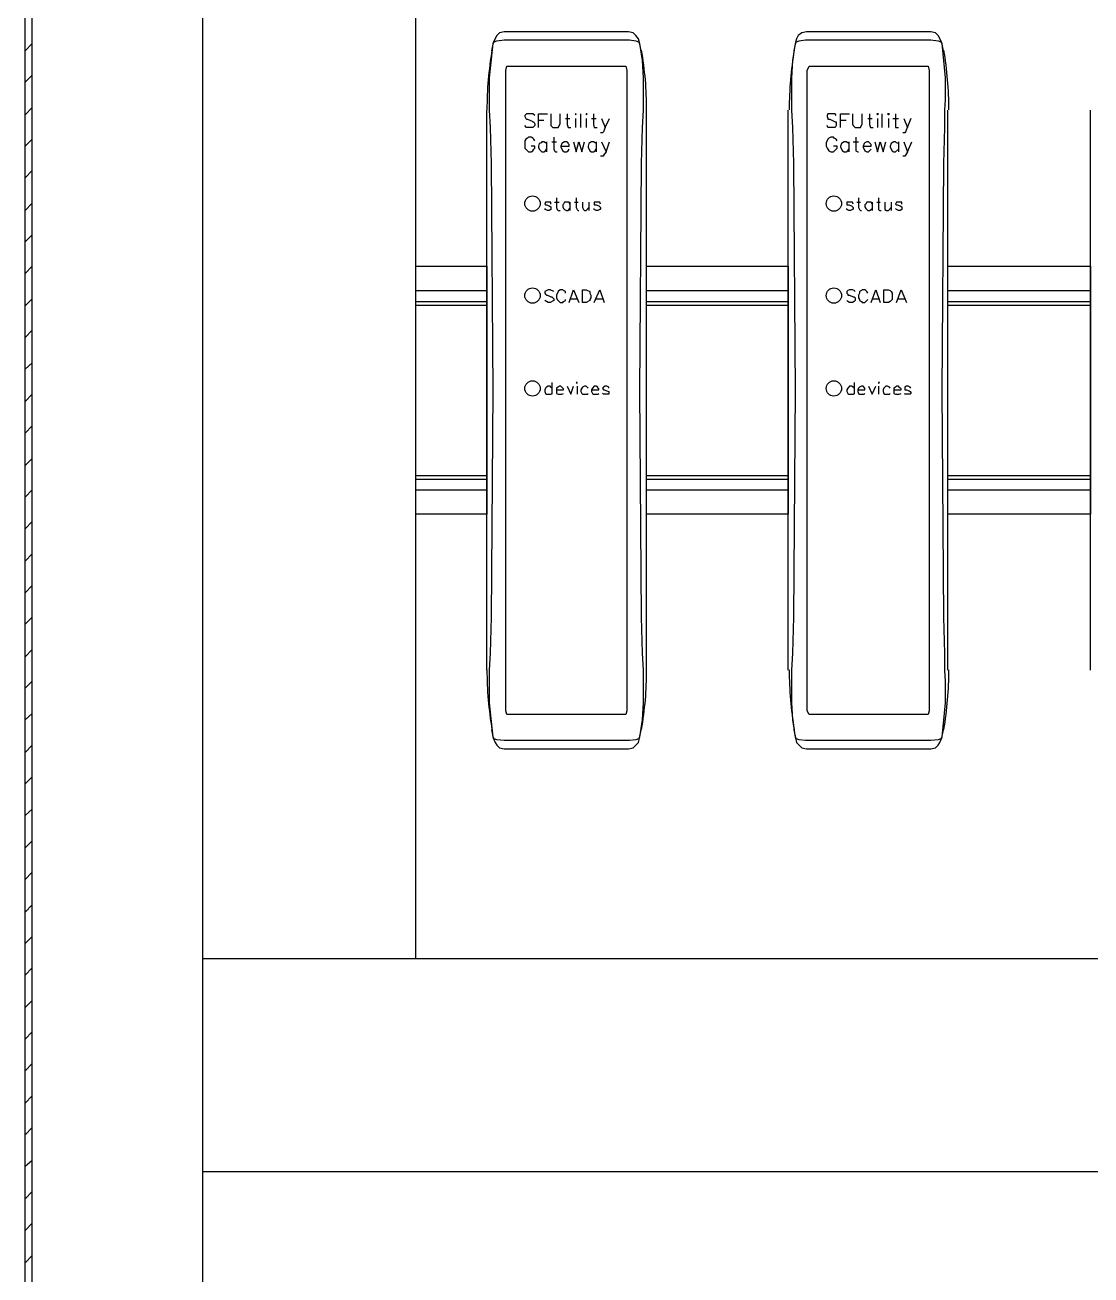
# Model space of a CAD drawing. Header units: feet. Extents: x -159 to 1687, y -48 to 1556.
# Drawn here: x 543.541 to 544.033, y 1043.453 to 1044.03 of the extents above; entities that cross this region are included whole.
import ezdxf

# ---------------------------------------------------------------- set-up
doc = ezdxf.new("R2010")
doc.units = ezdxf.units.FT
doc.header["$MEASUREMENT"] = 0
for name, color, linetype in [('PDF_0', 7, 'Continuous'), ('PDF_Carril', 7, 'Continuous'), ('PDF_Cuadro', 7, 'Continuous')]:
    doc.layers.add(name, color=color, linetype=linetype)
doc.layers.add('PDF_Placa', color=7, linetype='Continuous', true_color=0xb9b9b9)

msp = doc.modelspace()

# ---------------------------------------------------------------- linework, layer by layer
at = {"layer": 'PDF_0', "lineweight": 25}
msp.add_line((545.09893, 1043.59856), (543.62261, 1043.59856), dxfattribs=at)
for points in [[(543.62261, 1044.94404), (545.09893, 1044.94404), (545.09893, 1043.50022), (543.62261, 1043.50022)], [(543.96555, 1043.99566), (543.96513, 1043.99066), (543.96513, 1043.98274), (543.96471, 1043.96607), (543.96388, 1043.86107), (543.96471, 1043.75648), (543.96513, 1043.73981), (543.96513, 1043.7319), (543.96555, 1043.72689), (543.96555, 1043.71689), (543.96388, 1043.70106), (543.96346, 1043.70023), (543.96221, 1043.69981), (543.95888, 1043.69939), (543.90096, 1043.69939), (543.89804, 1043.69981), (543.89679, 1043.70023), (543.89638, 1043.70106), (543.89513, 1043.70898), (543.89471, 1043.71689), (543.89471, 1043.7319), (543.89513, 1043.73981), (543.89554, 1043.75648), (543.89638, 1043.86107), (543.89554, 1043.96607), (543.89513, 1043.98274), (543.89471, 1043.99066), (543.89471, 1044.00566), (543.89513, 1044.01357), (543.89638, 1044.02149), (543.89679, 1044.02233), (543.89804, 1044.02274), (543.90096, 1044.02316), (543.95888, 1044.02316), (543.96221, 1044.02274), (543.96346, 1044.02233), (543.96388, 1044.02149), (543.96555, 1044.00566)], [(543.7947, 1043.98899), (543.7947, 1043.98857), (543.79512, 1043.98899)], [(543.7997, 1043.98899), (543.7997, 1043.98857), (543.80012, 1043.98899)], [(543.93388, 1043.98899), (543.93429, 1043.98857), (543.93471, 1043.98899)], [(543.93888, 1043.98899), (543.93929, 1043.98857), (543.93971, 1043.98899)], [(543.79804, 1043.9019), (543.79804, 1043.90774), (543.7997, 1043.90774), (543.80137, 1043.9069), (543.80137, 1043.90607), (543.80179, 1043.90524), (543.80179, 1043.90399), (543.80137, 1043.90315), (543.80137, 1043.90274), (543.7997, 1043.9019)], [(543.93721, 1043.9019), (543.93721, 1043.90774), (543.93929, 1043.90774), (543.94013, 1043.90732), (543.94054, 1043.9069), (543.94096, 1043.90607), (543.94096, 1043.90315), (543.94013, 1043.90232), (543.93929, 1043.9019)], [(543.79512, 1043.86482), (543.79554, 1043.8644), (543.79554, 1043.86482)], [(543.93471, 1043.86482), (543.93471, 1043.8644), (543.93513, 1043.86482)]]:
    msp.add_lwpolyline(points, close=True, dxfattribs=at)
for points in [[(543.72095, 1043.59856), (543.72095, 1044.8457)], [(543.81929, 1044.02691), (543.76179, 1044.02691), (543.7597, 1044.02649), (543.75845, 1044.02524), (543.75679, 1044.02191), (543.75595, 1044.01816)], [(543.82512, 1044.01816), (543.82429, 1044.02191), (543.82387, 1044.02358), (543.82262, 1044.02524), (543.82137, 1044.02649), (543.81929, 1044.02691)], [(543.95888, 1044.02691), (543.90138, 1044.02691), (543.89929, 1044.02649), (543.89763, 1044.02524), (543.89679, 1044.02358), (543.89638, 1044.02191), (543.89554, 1044.01816)], [(543.96471, 1044.01816), (543.96388, 1044.02191), (543.96221, 1044.02524), (543.96096, 1044.02649), (543.95888, 1044.02691)], [(543.82596, 1044.00566), (543.82596, 1043.99066), (543.82554, 1043.98274), (543.82512, 1043.96607), (543.82429, 1043.86107), (543.82512, 1043.75648), (543.82554, 1043.73981), (543.82596, 1043.7319), (543.82596, 1043.71689), (543.82554, 1043.70898), (543.82429, 1043.70106), (543.82387, 1043.70023), (543.82262, 1043.69981), (543.81971, 1043.69939), (543.76179, 1043.69939), (543.75845, 1043.69981), (543.7572, 1043.70023), (543.75679, 1043.70106), (543.75512, 1043.71689), (543.75512, 1043.7319), (543.75554, 1043.73981), (543.75595, 1043.75648), (543.75679, 1043.86107), (543.75595, 1043.96607), (543.75554, 1043.98274), (543.75512, 1043.99066), (543.75512, 1044.00566), (543.75679, 1044.02149), (543.7572, 1044.02233), (543.75845, 1044.02274), (543.76179, 1044.02316), (543.81971, 1044.02316), (543.82262, 1044.02274), (543.82387, 1044.02233), (543.82429, 1044.02149), (543.82554, 1044.01357), (543.82596, 1044.00566)], [(543.81846, 1044.00899), (543.81846, 1043.71314), (543.81804, 1043.71148), (543.76304, 1043.71148), (543.76262, 1043.71314), (543.76262, 1044.00899), (543.76304, 1044.01107), (543.81804, 1044.01107), (543.81846, 1044.00899)], [(543.95805, 1044.00899), (543.95805, 1043.71314), (543.95763, 1043.71148), (543.90263, 1043.71148), (543.90179, 1043.71314), (543.90179, 1044.00899), (543.90263, 1044.01107), (543.95763, 1044.01107), (543.95805, 1044.00899)], [(543.75387, 1043.7319), (543.75387, 1043.99066)], [(543.82762, 1043.7319), (543.82762, 1043.99066)], [(543.89304, 1043.7319), (543.89304, 1043.99066)], [(543.9668, 1043.7319), (543.9668, 1043.99066)], [(544.03263, 1043.7319), (544.03263, 1043.99066)], [(543.77595, 1043.98816), (543.77512, 1043.98899), (543.7722, 1043.98899), (543.77137, 1043.98816), (543.77137, 1043.98774), (543.77179, 1043.98691), (543.7722, 1043.98649), (543.77262, 1043.98649), (543.7747, 1043.98566), (543.77512, 1043.98524), (543.77554, 1043.98524), (543.77595, 1043.98441), (543.77595, 1043.98357), (543.77512, 1043.98274), (543.7722, 1043.98274), (543.77137, 1043.98357)], [(543.77762, 1043.98274), (543.77762, 1043.98899), (543.78179, 1043.98899)], [(543.77762, 1043.98607), (543.78012, 1043.98607)], [(543.78345, 1043.98899), (543.78345, 1043.98357), (543.78429, 1043.98274), (543.78679, 1043.98274), (543.78762, 1043.98441), (543.78762, 1043.98899)], [(543.79012, 1043.98691), (543.7922, 1043.98691)], [(543.79095, 1043.98899), (543.79095, 1043.98399), (543.79137, 1043.98274), (543.79262, 1043.98274)], [(543.7947, 1043.98691), (543.7947, 1043.98274)], [(543.7972, 1043.98274), (543.7972, 1043.98899)], [(543.7997, 1043.98691), (543.7997, 1043.98274)], [(543.8022, 1043.98691), (543.80429, 1043.98691)], [(543.80304, 1043.98899), (543.80304, 1043.98399), (543.80345, 1043.98274), (543.8047, 1043.98274)], [(543.80679, 1043.98691), (543.80845, 1043.98274), (543.81054, 1043.98691)], [(543.91513, 1043.98816), (543.91471, 1043.98899), (543.91138, 1043.98899), (543.91096, 1043.98816), (543.91096, 1043.98774), (543.91138, 1043.98691), (543.91138, 1043.98649), (543.91221, 1043.98649), (543.91471, 1043.98524), (543.91513, 1043.98524), (543.91513, 1043.98357), (543.91471, 1043.98274), (543.91138, 1043.98274), (543.91096, 1043.98357)], [(543.91721, 1043.98274), (543.91721, 1043.98899), (543.92138, 1043.98899)], [(543.91721, 1043.98607), (543.91971, 1043.98607)], [(543.92263, 1043.98899), (543.92263, 1043.98441), (543.92304, 1043.98357), (543.92388, 1043.98274), (543.92638, 1043.98274), (543.92721, 1043.98441), (543.92721, 1043.98899)], [(543.92971, 1043.98691), (543.93179, 1043.98691)], [(543.93054, 1043.98899), (543.93054, 1043.98399), (543.93096, 1043.98274), (543.93221, 1043.98274)], [(543.93429, 1043.98691), (543.93429, 1043.98274)], [(543.93638, 1043.98274), (543.93638, 1043.98899)], [(543.93929, 1043.98691), (543.93929, 1043.98274)], [(543.94138, 1043.98691), (543.94388, 1043.98691)], [(543.94263, 1043.98899), (543.94263, 1043.98274), (543.94388, 1043.98274)], [(543.94971, 1043.98691), (543.94721, 1043.98066), (543.94679, 1043.98024), (543.94596, 1043.98024)], [(543.94638, 1043.98691), (543.94804, 1043.98274)], [(543.80845, 1043.98274), (543.80762, 1043.98066), (543.8072, 1043.98024), (543.80637, 1043.98024)], [(543.77595, 1043.97649), (543.77554, 1043.97732), (543.77512, 1043.97774), (543.77429, 1043.97816), (543.77304, 1043.97816), (543.77262, 1043.97774), (543.77179, 1043.97732), (543.77137, 1043.97649), (543.77137, 1043.97316), (543.77262, 1043.97191), (543.77304, 1043.97149), (543.77429, 1043.97149), (543.77512, 1043.97191), (543.77554, 1043.97274), (543.77595, 1043.97316), (543.77595, 1043.97399), (543.77429, 1043.97399)], [(543.78137, 1043.97524), (543.78095, 1043.97566), (543.78012, 1043.97607), (543.77929, 1043.97607), (543.77887, 1043.97566), (543.77804, 1043.97524), (543.77762, 1043.97399), (543.77762, 1043.97357), (543.77804, 1043.97274), (543.77929, 1043.97149), (543.78012, 1043.97149), (543.78095, 1043.97191), (543.78137, 1043.97274)], [(543.78137, 1043.97607), (543.78137, 1043.97149)], [(543.78387, 1043.97607), (543.78595, 1043.97607)], [(543.7847, 1043.97816), (543.7847, 1043.97274), (543.78512, 1043.97191), (543.78554, 1043.97149), (543.78637, 1043.97149)], [(543.78804, 1043.97399), (543.79179, 1043.97399), (543.79179, 1043.97482), (543.79137, 1043.97524), (543.79137, 1043.97566), (543.79054, 1043.97607), (543.7897, 1043.97607), (543.78887, 1043.97566), (543.78845, 1043.97524), (543.78804, 1043.97399), (543.78804, 1043.97357), (543.78887, 1043.97191), (543.7897, 1043.97149), (543.79054, 1043.97149), (543.79137, 1043.97191), (543.79179, 1043.97274)], [(543.79387, 1043.97607), (543.79512, 1043.97149), (543.79637, 1043.97607), (543.79762, 1043.97149), (543.79887, 1043.97607)], [(543.80429, 1043.97524), (543.80387, 1043.97566), (543.80304, 1043.97607), (543.8022, 1043.97607), (543.80137, 1043.97566), (543.80095, 1043.97524), (543.80054, 1043.97399), (543.80054, 1043.97357), (543.80137, 1043.97191), (543.8022, 1043.97149), (543.80304, 1043.97149), (543.80387, 1043.97191), (543.80429, 1043.97274)], [(543.80429, 1043.97607), (543.80429, 1043.97149)], [(543.80679, 1043.97607), (543.80887, 1043.97149), (543.81054, 1043.97607)], [(543.91554, 1043.97649), (543.91513, 1043.97732), (543.91429, 1043.97774), (543.91388, 1043.97816), (543.91263, 1043.97816), (543.91179, 1043.97774), (543.91138, 1043.97732), (543.91054, 1043.97566), (543.91054, 1043.97399), (543.91096, 1043.97316), (543.91138, 1043.97274), (543.91179, 1043.97191), (543.91263, 1043.97149), (543.91388, 1043.97149), (543.91554, 1043.97316), (543.91554, 1043.97399), (543.91388, 1043.97399)], [(543.92096, 1043.97524), (543.92054, 1043.97566), (543.91971, 1043.97607), (543.91888, 1043.97607), (543.91804, 1043.97566), (543.91763, 1043.97524), (543.91721, 1043.97399), (543.91721, 1043.97357), (543.91804, 1043.97191), (543.91888, 1043.97149), (543.91971, 1043.97149), (543.92054, 1043.97191), (543.92096, 1043.97274)], [(543.92096, 1043.97607), (543.92096, 1043.97149)], [(543.92304, 1043.97607), (543.92554, 1043.97607)], [(543.92429, 1043.97816), (543.92429, 1043.97191), (543.92513, 1043.97149), (543.92554, 1043.97149)], [(543.92763, 1043.97399), (543.93138, 1043.97399), (543.93138, 1043.97482), (543.93013, 1043.97607), (543.92929, 1043.97607), (543.92846, 1043.97566), (543.92804, 1043.97524), (543.92763, 1043.97399), (543.92763, 1043.97357), (543.92846, 1043.97191), (543.92929, 1043.97149), (543.93013, 1043.97149), (543.93138, 1043.97274)], [(543.93304, 1043.97607), (543.93429, 1043.97149), (543.93554, 1043.97607), (543.93679, 1043.97149), (543.93804, 1043.97607)], [(543.94388, 1043.97524), (543.94304, 1043.97566), (543.94263, 1043.97607), (543.94179, 1043.97607), (543.94096, 1043.97566), (543.94054, 1043.97524), (543.94013, 1043.97399), (543.94013, 1043.97357), (543.94096, 1043.97191), (543.94179, 1043.97149), (543.94263, 1043.97149), (543.94388, 1043.97274)], [(543.94388, 1043.97607), (543.94388, 1043.97149)], [(543.94638, 1043.97607), (543.94804, 1043.97149), (543.95013, 1043.97607)], [(543.80887, 1043.97149), (543.80762, 1043.96982), (543.80762, 1043.96941), (543.80637, 1043.96941)], [(543.94804, 1043.97149), (543.94721, 1043.96982), (543.94679, 1043.96941), (543.94596, 1043.96941)], [(543.78595, 1043.95024), (543.78595, 1043.94566), (543.78637, 1043.94482), (543.78679, 1043.9444), (543.78762, 1043.9444)], [(543.79512, 1043.95024), (543.79512, 1043.94566), (543.79554, 1043.94482), (543.79595, 1043.9444), (543.79637, 1043.9444)], [(543.92554, 1043.95024), (543.92554, 1043.94566), (543.92596, 1043.94482), (543.92638, 1043.9444), (543.92679, 1043.9444)], [(543.93471, 1043.95024), (543.93471, 1043.94482), (543.93513, 1043.9444), (543.93596, 1043.9444)], [(543.78345, 1043.94732), (543.78345, 1043.94816), (543.78095, 1043.94816), (543.78054, 1043.94732), (543.78095, 1043.94691), (543.78137, 1043.94691), (543.78262, 1043.94649), (543.78345, 1043.94607), (543.78345, 1043.94482), (543.78262, 1043.9444), (543.78179, 1043.9444), (543.78095, 1043.94482), (543.78054, 1043.94524)], [(543.78512, 1043.94816), (543.7872, 1043.94816)], [(543.7922, 1043.94732), (543.79179, 1043.94816), (543.7897, 1043.94816), (543.78929, 1043.94732), (543.78887, 1043.94691), (543.78887, 1043.94607), (543.78929, 1043.94524), (543.7897, 1043.94482), (543.79054, 1043.9444), (543.79137, 1043.9444), (543.7922, 1043.94524)], [(543.7922, 1043.94816), (543.7922, 1043.9444)], [(543.79429, 1043.94816), (543.79595, 1043.94816)], [(543.79804, 1043.94816), (543.79804, 1043.94566), (543.79845, 1043.94482), (543.79887, 1043.9444), (543.7997, 1043.9444), (543.80095, 1043.94566)], [(543.80095, 1043.94816), (543.80095, 1043.9444)], [(543.80637, 1043.94732), (543.80595, 1043.94816), (543.80345, 1043.94816), (543.80345, 1043.94691), (543.80429, 1043.94691), (543.80554, 1043.94649), (543.80637, 1043.94566), (543.80637, 1043.94524), (543.80595, 1043.94482), (543.80512, 1043.9444), (543.80429, 1043.9444), (543.80345, 1043.94482), (543.80345, 1043.94524)], [(543.92304, 1043.94732), (543.92263, 1043.94816), (543.92013, 1043.94816), (543.92013, 1043.94691), (543.92096, 1043.94691), (543.92221, 1043.94649), (543.92263, 1043.94607), (543.92304, 1043.94566), (543.92304, 1043.94524), (543.92263, 1043.94482), (543.92179, 1043.9444), (543.92096, 1043.9444), (543.92013, 1043.94482), (543.92013, 1043.94524)], [(543.92471, 1043.94816), (543.92638, 1043.94816)], [(543.93179, 1043.94732), (543.93138, 1043.94816), (543.92929, 1043.94816), (543.92888, 1043.94732), (543.92846, 1043.94691), (543.92846, 1043.94607), (543.92888, 1043.94524), (543.92929, 1043.94482), (543.92971, 1043.9444), (543.93054, 1043.9444), (543.93138, 1043.94482), (543.93179, 1043.94524)], [(543.93179, 1043.94816), (543.93179, 1043.9444)], [(543.93388, 1043.94816), (543.93554, 1043.94816)], [(543.93763, 1043.94816), (543.93763, 1043.94482), (543.93846, 1043.9444), (543.93929, 1043.9444), (543.94054, 1043.94566)], [(543.94054, 1043.94816), (543.94054, 1043.9444)], [(543.94554, 1043.94732), (543.94554, 1043.94816), (543.94304, 1043.94816), (543.94263, 1043.94732), (543.94304, 1043.94691), (543.94346, 1043.94691), (543.94471, 1043.94649), (543.94554, 1043.94607), (543.94554, 1043.94482), (543.94471, 1043.9444), (543.94388, 1043.9444), (543.94304, 1043.94482), (543.94263, 1043.94524)], [(543.7847, 1043.9069), (543.78304, 1043.90774), (543.7822, 1043.90774), (543.78054, 1043.9069), (543.78054, 1043.90607), (543.78095, 1043.90565), (543.78137, 1043.90524), (543.78179, 1043.90524), (543.78345, 1043.9044), (543.78387, 1043.9044), (543.78429, 1043.90399), (543.7847, 1043.90357), (543.7847, 1043.90274), (543.78304, 1043.9019), (543.7822, 1043.9019), (543.78054, 1043.90274)], [(543.79012, 1043.90607), (543.79012, 1043.9069), (543.78929, 1043.90732), (543.78887, 1043.90774), (543.78762, 1043.90774), (543.78679, 1043.9069), (543.78595, 1043.90524), (543.78595, 1043.90399), (543.78637, 1043.90315), (543.78679, 1043.90274), (543.78762, 1043.9019), (543.78887, 1043.9019), (543.78929, 1043.90232), (543.79012, 1043.90274), (543.79012, 1043.90315)], [(543.79179, 1043.9019), (543.79387, 1043.90774), (543.79637, 1043.9019)], [(543.79262, 1043.90357), (543.79554, 1043.90357)], [(543.80345, 1043.9019), (543.80595, 1043.90774), (543.80804, 1043.9019)], [(543.80429, 1043.90357), (543.8072, 1043.90357)], [(543.92388, 1043.9069), (543.92346, 1043.90732), (543.92263, 1043.90774), (543.92138, 1043.90774), (543.92054, 1043.90732), (543.92013, 1043.9069), (543.92013, 1043.90607), (543.92054, 1043.90565), (543.92054, 1043.90524), (543.92138, 1043.90524), (543.92304, 1043.9044), (543.92346, 1043.9044), (543.92388, 1043.90399), (543.92388, 1043.90274), (543.92346, 1043.90232), (543.92263, 1043.9019), (543.92138, 1043.9019), (543.92054, 1043.90232), (543.92013, 1043.90274)], [(543.92971, 1043.90607), (543.92929, 1043.9069), (543.92888, 1043.90732), (543.92846, 1043.90774), (543.92721, 1043.90774), (543.92679, 1043.90732), (543.92596, 1043.9069), (543.92596, 1043.90607), (543.92554, 1043.90524), (543.92554, 1043.90399), (543.92596, 1043.90315), (543.92596, 1043.90274), (543.92679, 1043.90232), (543.92721, 1043.9019), (543.92846, 1043.9019), (543.92971, 1043.90315)], [(543.93138, 1043.9019), (543.93346, 1043.90774), (543.93554, 1043.9019)], [(543.93221, 1043.90357), (543.93471, 1043.90357)], [(543.94304, 1043.9019), (543.94513, 1043.90774), (543.94763, 1043.9019)], [(543.94388, 1043.90357), (543.94679, 1043.90357)], [(543.78387, 1043.86232), (543.78345, 1043.86273), (543.78304, 1043.86315), (543.7822, 1043.86315), (543.78137, 1043.86273), (543.78095, 1043.86232), (543.78054, 1043.86148), (543.78054, 1043.86065), (543.78095, 1043.85982), (543.78137, 1043.8594), (543.78345, 1043.8594), (543.78387, 1043.85982)], [(543.78387, 1043.86482), (543.78387, 1043.8594)], [(543.78595, 1043.86148), (543.78929, 1043.86148), (543.78929, 1043.8619), (543.78887, 1043.86232), (543.78845, 1043.86273), (543.78804, 1043.86315), (543.7872, 1043.86315), (543.78679, 1043.86273), (543.78595, 1043.86232), (543.78595, 1043.85982), (543.78679, 1043.8594), (543.78845, 1043.8594), (543.78929, 1043.85982)], [(543.79095, 1043.86315), (543.79262, 1043.8594), (543.79387, 1043.86315)], [(543.79554, 1043.86315), (543.79554, 1043.8594)], [(543.80054, 1043.86232), (543.80012, 1043.86273), (543.7997, 1043.86315), (543.79887, 1043.86315), (543.79804, 1043.86273), (543.79762, 1043.86232), (543.7972, 1043.86148), (543.7972, 1043.86065), (543.79762, 1043.85982), (543.79804, 1043.8594), (543.80012, 1043.8594), (543.80054, 1043.85982)], [(543.8022, 1043.86148), (543.80554, 1043.86148), (543.80554, 1043.8619), (543.80512, 1043.86232), (543.80512, 1043.86273), (543.80429, 1043.86315), (543.80345, 1043.86315), (543.80262, 1043.86232), (543.8022, 1043.86148), (543.8022, 1043.86065), (543.80262, 1043.85982), (543.80304, 1043.8594), (543.80512, 1043.8594), (543.80554, 1043.85982)], [(543.81012, 1043.86232), (543.81012, 1043.86273), (543.80929, 1043.86315), (543.80845, 1043.86315), (543.80762, 1043.86273), (543.8072, 1043.86232), (543.80762, 1043.86148), (543.80804, 1043.86148), (543.80929, 1043.86107), (543.81012, 1043.86065), (543.81012, 1043.8594), (543.80762, 1043.8594), (543.8072, 1043.85982)], [(543.92346, 1043.86232), (543.92304, 1043.86273), (543.92221, 1043.86315), (543.92138, 1043.86315), (543.92054, 1043.86232), (543.92013, 1043.86148), (543.92013, 1043.86065), (543.92054, 1043.85982), (543.92096, 1043.8594), (543.92304, 1043.8594), (543.92346, 1043.85982)], [(543.92346, 1043.86482), (543.92346, 1043.8594)], [(543.92513, 1043.86148), (543.92846, 1043.86148), (543.92846, 1043.86232), (543.92763, 1043.86315), (543.92679, 1043.86315), (543.92596, 1043.86273), (543.92554, 1043.86232), (543.92513, 1043.86148), (543.92513, 1043.86065), (543.92554, 1043.85982), (543.92596, 1043.8594), (543.92804, 1043.8594), (543.92846, 1043.85982)], [(543.93013, 1043.86315), (543.93179, 1043.8594), (543.93346, 1043.86315)], [(543.93471, 1043.86315), (543.93471, 1043.8594)], [(543.94013, 1043.86232), (543.93971, 1043.86273), (543.93888, 1043.86315), (543.93804, 1043.86315), (543.93721, 1043.86232), (543.93679, 1043.86148), (543.93679, 1043.86065), (543.93721, 1043.85982), (543.93763, 1043.8594), (543.93971, 1043.8594), (543.94013, 1043.85982)], [(543.94179, 1043.86148), (543.94513, 1043.86148), (543.94513, 1043.8619), (543.94471, 1043.86232), (543.94429, 1043.86273), (543.94388, 1043.86315), (543.94304, 1043.86315), (543.94263, 1043.86273), (543.94179, 1043.86232), (543.94179, 1043.85982), (543.94263, 1043.8594), (543.94429, 1043.8594), (543.94513, 1043.85982)], [(543.94971, 1043.86232), (543.94929, 1043.86273), (543.94846, 1043.86315), (543.94763, 1043.86315), (543.94679, 1043.86273), (543.94679, 1043.86148), (543.94763, 1043.86148), (543.94888, 1043.86107), (543.94929, 1043.86065), (543.94971, 1043.86023), (543.94971, 1043.85982), (543.94929, 1043.8594), (543.94679, 1043.8594), (543.94679, 1043.85982)], [(543.75595, 1043.70439), (543.75679, 1043.70064), (543.75762, 1043.69856), (543.75845, 1043.69731), (543.7597, 1043.69606), (543.76179, 1043.69564), (543.81929, 1043.69564), (543.82137, 1043.69606), (543.82387, 1043.69856), (543.82429, 1043.70064), (543.82512, 1043.70439)], [(543.89554, 1043.70439), (543.89638, 1043.70064), (543.89679, 1043.69856), (543.89804, 1043.69731), (543.89929, 1043.69606), (543.90138, 1043.69564), (543.95888, 1043.69564), (543.96096, 1043.69606), (543.96221, 1043.69731), (543.96305, 1043.69856), (543.96388, 1043.70064), (543.96471, 1043.70439)]]:
    msp.add_lwpolyline(points, dxfattribs=at)
for centre in [(543.77491, 1043.94753), (543.91408, 1043.94753), (543.77491, 1043.90503), (543.91408, 1043.90503), (543.77491, 1043.86211), (543.91408, 1043.86211)]:
    msp.add_circle(centre, 0.00354, dxfattribs=at)
for centre, radius, start, end in [((543.91784, 1043.99087), 0.16397, 170.3267, 179.99991), ((543.66365, 1043.99087), 0.16397, 0.00009, 9.6733), ((544.05743, 1043.99087), 0.16397, 170.3267, 179.99991), ((543.80325, 1043.99087), 0.16396, 359.99993, 9.67346), ((543.91784, 1043.7321), 0.16397, 180.00009, 189.6733), ((543.66365, 1043.7321), 0.16397, 350.3267, 359.99991), ((544.05743, 1043.7321), 0.16397, 180.00009, 189.6733), ((543.80325, 1043.7321), 0.16396, 350.32654, 0.00007)]:
    msp.add_arc(centre, radius, start, end, dxfattribs=at)
at = {"layer": 'PDF_Carril', "lineweight": 25}
for points in [[(543.72095, 1043.91857), (543.75387, 1043.91857), (543.75387, 1043.80398), (543.72095, 1043.80398)], [(543.82762, 1043.91857), (543.89304, 1043.91857), (543.89304, 1043.80398), (543.82762, 1043.80398)], [(543.9668, 1043.91857), (544.03263, 1043.91857), (544.03263, 1043.80398), (543.9668, 1043.80398)]]:
    msp.add_lwpolyline(points, close=True, dxfattribs=at)
at = {"layer": 'PDF_Carril', "color": 9, "lineweight": 25, "true_color": 0xc6c7ca}
for points in [[(543.72095, 1043.90732), (543.75387, 1043.90732)], [(543.82762, 1043.90732), (543.89304, 1043.90732)], [(543.9668, 1043.90732), (544.03263, 1043.90732)], [(543.72095, 1043.90065), (543.75387, 1043.90065)], [(543.82762, 1043.90065), (543.89304, 1043.90065)], [(543.9668, 1043.90065), (544.03263, 1043.90065)], [(543.72095, 1043.8219), (543.75387, 1043.8219)], [(543.82762, 1043.8219), (543.89304, 1043.8219)], [(543.9668, 1043.8219), (544.03263, 1043.8219)], [(543.72095, 1043.81523), (543.75387, 1043.81523)], [(543.82762, 1043.81523), (543.89304, 1043.81523)], [(543.9668, 1043.81523), (544.03263, 1043.81523)]]:
    msp.add_lwpolyline(points, dxfattribs=at)
at = {"layer": 'PDF_Carril', "lineweight": 25}
for points in [[(543.72095, 1043.90232), (543.75387, 1043.90232)], [(543.82762, 1043.90232), (543.89304, 1043.90232)], [(543.9668, 1043.90232), (544.03263, 1043.90232)], [(543.72095, 1043.82023), (543.75387, 1043.82023)], [(543.82762, 1043.82023), (543.89304, 1043.82023)], [(543.9668, 1043.82023), (544.03263, 1043.82023)]]:
    msp.add_lwpolyline(points, dxfattribs=at)
at = {"layer": 'PDF_Cuadro', "lineweight": 25}
for points in [[(543.54053, 1043.0402), (543.54053, 1044.9907), (543.54969, 1044.99987), (545.17185, 1044.99987)], [(543.54386, 1043.0402), (543.54386, 1044.9907)], [(543.54053, 1044.01816), (543.54386, 1044.02149)], [(543.54053, 1044.00357), (543.54386, 1044.00691)], [(543.54053, 1043.98857), (543.54386, 1043.99191)], [(543.54053, 1043.97399), (543.54386, 1043.97732)], [(543.54053, 1043.95941), (543.54386, 1043.96274)], [(543.54053, 1043.9444), (543.54386, 1043.94774)], [(543.54053, 1043.92982), (543.54386, 1043.93315)], [(543.54053, 1043.91524), (543.54386, 1043.91857)], [(543.54053, 1043.90024), (543.54386, 1043.90357)], [(543.54053, 1043.88565), (543.54386, 1043.88899)], [(543.54053, 1043.87107), (543.54386, 1043.87399)], [(543.54053, 1043.85607), (543.54386, 1043.8594)], [(543.54053, 1043.84148), (543.54386, 1043.84482)], [(543.54053, 1043.82648), (543.54386, 1043.82982)], [(543.54053, 1043.8119), (543.54386, 1043.81523)], [(543.54053, 1043.79731), (543.54386, 1043.80065)], [(543.54053, 1043.78231), (543.54386, 1043.78565)], [(543.54053, 1043.76773), (543.54386, 1043.77106)], [(543.54053, 1043.75315), (543.54386, 1043.75648)], [(543.54053, 1043.73815), (543.54386, 1043.74148)], [(543.54053, 1043.72356), (543.54386, 1043.72689)], [(543.54053, 1043.70898), (543.54386, 1043.71189)], [(543.54053, 1043.69398), (543.54386, 1043.69731)], [(543.54053, 1043.67939), (543.54386, 1043.68273)], [(543.54053, 1043.66481), (543.54386, 1043.66773)], [(543.54053, 1043.64981), (543.54386, 1043.65314)], [(543.54053, 1043.63522), (543.54386, 1043.63856)], [(543.54053, 1043.62022), (543.54386, 1043.62356)], [(543.54053, 1043.60564), (543.54386, 1043.60897)], [(543.54053, 1043.59106), (543.54386, 1043.59439)], [(543.54053, 1043.57605), (543.54386, 1043.57939)], [(543.54053, 1043.56147), (543.54386, 1043.5648)], [(543.54053, 1043.54689), (543.54386, 1043.55022)], [(543.54053, 1043.53189), (543.54386, 1043.53522)], [(543.54053, 1043.5173), (543.54386, 1043.52064)], [(543.54053, 1043.50272), (543.54386, 1043.50563)], [(543.54053, 1043.48772), (543.54386, 1043.49105)], [(543.54053, 1043.47313), (543.54386, 1043.47647)], [(543.54053, 1043.45813), (543.54386, 1043.46147)]]:
    msp.add_lwpolyline(points, dxfattribs=at)
at = {"layer": 'PDF_Placa', "lineweight": 25}
msp.add_lwpolyline([(543.65511, 1043.16229), (543.65511, 1043.13937), (543.63886, 1043.13937), (543.62261, 1043.15562), (543.62261, 1044.86195), (543.63886, 1044.87862), (543.65511, 1044.87862), (543.65511, 1044.8557)], dxfattribs=at)

doc.saveas('drawing.dxf')
